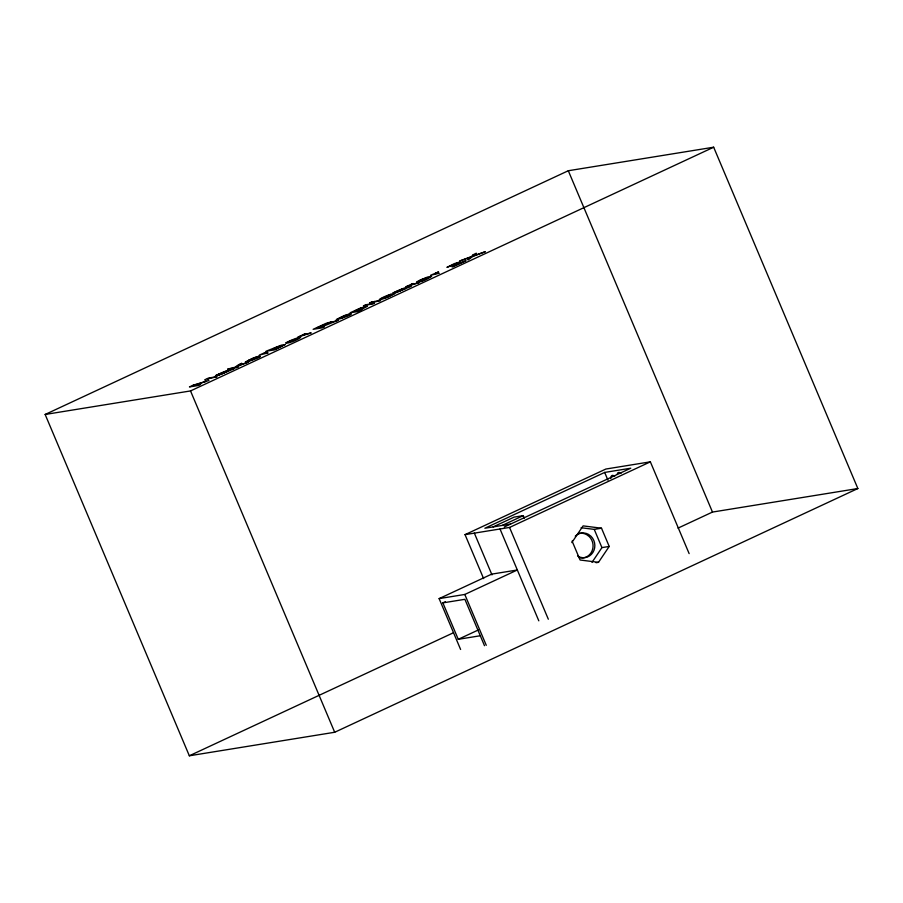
<?xml version="1.0" encoding="UTF-8"?>
<svg xmlns="http://www.w3.org/2000/svg" width="903" height="903" viewBox="0 0 903 903"><rect width="100%" height="100%" fill="white"/><g stroke="black" fill="none" stroke-linecap="round" stroke-linejoin="round"><path stroke-width="1.35" d="M591.996 562.366L601.94 547.613L609.209 546.439L601.511 528.21L583.101 525.885L572.389 541.777L580.087 560.007L598.497 562.332L609.209 546.439M289.513 341.255L288.046 342.395L297.866 338.58L288.226 341.571A7.077 0.666 -22.9 0 0 285.608 343.061C291.014 344.224 313.917 330.927 289.66 340.894M45.15 414.466L568.303 170.735L713.663 147.212L857.85 488.534L334.697 732.265L189.337 755.788L45.15 414.466L190.522 390.931L713.663 147.212M483.613 578.597L465.045 534.644L605.857 469.041L650.363 461.839L689.136 553.618M504.224 527.025L630.779 468.205L604.671 472.427L484.866 528.244L510.522 524.09M493.151 526.9L514.168 517.103L523.255 515.636L524.316 518.164M502.237 525.433L523.255 515.636M465.045 534.644L509.552 527.442L650.363 461.839M439.129 598.61L491.672 574.139L517.34 569.985L464.797 594.456L439.129 598.61L460.609 649.46M480.294 635.746L458.261 639.313L442.865 602.877L445.371 601.703M189.337 755.788L453.453 632.743M678.029 528.12L712.478 512.069L857.85 488.534M458.261 639.313L478.285 629.989M581.092 527.724L594.242 529.384L601.511 528.21M596.07 562.716L598.497 562.332M442.865 602.877L464.898 599.31L484.493 645.69M577.593 555.943L578.089 556.316A12.416 11.57 81.2 0 0 592.876 552.489A12.416 11.57 81.2 0 0 590.946 536.235L588.44 534.362A12.416 11.57 81.2 0 0 575.279 536.168M568.303 170.735L712.478 512.069M604.671 472.427L607.956 480.182M594.242 529.384L601.94 547.613M509.552 527.442L548.324 619.221M500.014 528.977L538.809 620.824M474.357 533.131L491.988 574.895M464.797 594.456L486.265 645.306M190.522 390.931L334.697 732.265M610.834 478.5A10.125 3.635 65 0 1 614.683 476.299M617.291 473.962A10.125 3.635 65 0 1 620.993 473.364M579.173 557.704A12.416 11.57 81.2 0 0 591.86 551.383A12.416 11.57 81.2 0 0 589.174 536.506L586.657 534.644A12.416 11.57 81.2 0 0 577.807 533.775M571.904 542.601A12.416 11.57 81.2 0 1 572.479 540.547M454.446 265.595L466.027 260.685L452.708 266.893L451.861 266.712L457.889 262.886L446.929 267.401L454.378 263.62L460.744 261.644L454.446 265.595M245.469 361.934C256.023 360.026 270.877 351.312 249.183 360.861L259.816 355.906L253.111 358.028L245.469 361.934M336.413 319.572C346.966 317.664 361.821 308.95 340.115 318.499L350.748 313.544L344.054 315.666L336.413 319.572M282.594 345.601C270.11 352.723 270.008 348.118 282.594 345.601M366.979 306.365L358.085 310.767L361.279 310.248L358.841 311.377L350.104 312.799L360.523 308.025L366.979 306.365M354.879 310.982C364.575 309.989 369.451 303.521 354.879 310.982M395.988 291.771C384.892 296.737 405.357 286.432 411.215 286.228L395.367 292.877L402.941 288.836L395.988 291.771M218.729 374.35C207.634 379.316 228.098 369.011 233.956 368.808L218.108 375.456L225.682 371.415L218.729 374.35M329.042 322.845L319.775 327.405L316.84 327.879L329.042 322.845M264.308 353.208L268.101 352.892L259.398 355.048L267.457 351.594L264.308 353.208M435.404 273.496L439.197 273.191L430.494 275.336L438.553 271.893L435.404 273.496M382.172 298.25C384.114 299.819 404.939 287.843 388.301 296.94C369.158 304.255 385.231 295.473 391.552 294.118L382.172 298.25M285.167 344.551L274.647 349.845L266.024 351.244L281.284 345.183L285.167 344.551M431.544 276.363C427.672 278.813 419.827 282.932 416.622 282.029A7.077 0.666 -22.9 0 1 419.252 280.54L427.514 277.052L431.544 276.363M248.291 360.624L256.463 357.216L248.291 360.624M339.223 318.251L347.407 314.842L339.223 318.251M473.172 254.748L471.422 256.565L459.683 261.023L470.553 257.242L467.833 259.85L473.059 256.339L485.306 251.711L473.894 255.684L476.378 253.246L473.172 254.748M428.88 277.548C416.622 284.569 415.764 279.93 428.88 277.548M220.998 374.113L227.861 371.065L220.998 374.113M398.257 291.534L405.12 288.599L398.257 291.534M331.74 321.728L330.475 322.552L338.253 320.215L320.746 327.247L324.437 326.649L321.739 327.913L313.138 329.302L326.389 323.218L331.74 321.728M238.584 364.744L234.994 367.228L227.658 369.124L236.259 367.735L238.606 366.641L236.247 367.024L237.489 366.2L248.28 362.126L238.494 365.501L241.699 363.288L238.584 364.744M310.948 332.936L297.934 337.09L304.683 333.952L305.541 333.817L303.227 334.889L310.948 332.936M418.834 282.673L405.819 286.827L412.569 283.689L413.427 283.553L411.113 284.626L418.834 282.673M193.31 385.129L189.449 386.924L198.05 385.536L200.624 384.339L193.298 385.536L208.932 380.456L207.351 378.989L217.115 376.653L208.514 378.041L204.699 379.824L206.29 381.292L193.31 385.129M365.862 304.74L363.424 305.869L374.463 303.34L365.862 304.74M372.002 301.884L369.519 303.036L373.199 301.681L372.002 301.884M374.361 301.5L371.878 302.652L380.603 300.485L374.361 301.5"/></g></svg>
